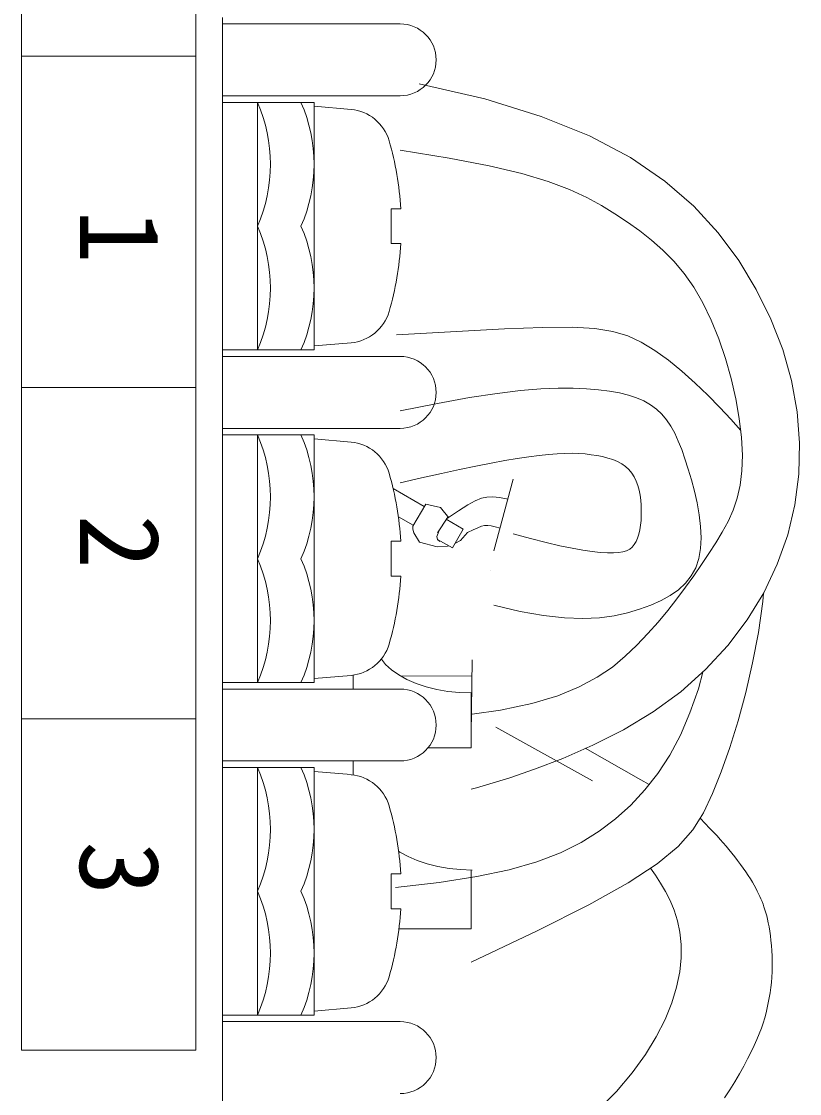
# Model space of a CAD drawing. Units: millimetres, scale not verified. Extents: x -63 to 62, y -56 to 57.
# Drawn here: x 17.439 to 21.008, y 13.411 to 18.33 of the extents above; entities that cross this region are included whole.
import ezdxf
from ezdxf.enums import TextEntityAlignment as Align

# ---------------------------------------------------------------- set-up
doc = ezdxf.new("R2010")
doc.units = ezdxf.units.MM
doc.header["$LTSCALE"] = 0.125
doc.layers.add('0-2_GAIKEI', color=1, linetype='Continuous', lineweight=18)
doc.styles.add('ＭＳ ゴシック', font='')
doc.styles.get('ＭＳ ゴシック').set_extended_font_data('MS Gothic')

msp = doc.modelspace()

# ---------------------------------------------------------------- linework, layer by layer
at = {"layer": '0-2_GAIKEI'}
for p, q in [((17.4388, 19.6905), (17.4388, 13.6105)), ((18.2388, 19.6905), (18.2388, 13.6105)), ((18.361, 11.8851), (18.361, 18.3191)), ((18.2388, 18.1705), (17.4388, 18.1705)), ((19.176, 17.9891), (18.361, 17.9891)), ((18.781, 17.9591), (18.361, 17.9591)), ((18.521, 16.8231), (18.521, 17.9591)), ((18.781, 16.8231), (18.781, 17.9591)), ((18.781, 17.9411), (18.9505, 17.9263)), ((19.176, 17.7391), (19.4, 17.7036)), ((19.4, 17.7036), (19.5842, 17.6679)), ((19.5842, 17.6679), (19.7341, 17.6319)), ((19.7341, 17.6319), (19.8551, 17.5958)), ((19.8551, 17.5958), (19.9528, 17.5593)), ((19.9528, 17.5593), (20.0326, 17.5224)), ((20.0326, 17.5224), (20.1, 17.4852)), ((19.134, 17.4711), (19.134, 17.3111)), ((19.1788, 17.4711), (19.134, 17.4711)), ((20.1, 17.4852), (20.1604, 17.4475)), ((20.1604, 17.4475), (20.2184, 17.4091)), ((20.2184, 17.4091), (20.2747, 17.3692)), ((20.2747, 17.3692), (20.329, 17.3267)), ((20.329, 17.3267), (20.3812, 17.2806)), ((19.1788, 17.3111), (19.134, 17.3111)), ((20.3812, 17.2806), (20.4311, 17.2299)), ((20.4311, 17.2299), (20.4784, 17.1734)), ((20.4784, 17.1734), (20.5229, 17.1103)), ((20.5229, 17.1103), (20.5644, 17.0394)), ((20.5644, 17.0394), (20.6028, 16.9603)), ((19.6543, 16.92), (19.8284, 16.9266)), ((19.8284, 16.9266), (19.9641, 16.9272)), ((19.9641, 16.9272), (20.0693, 16.9213)), ((20.6028, 16.9603), (20.6374, 16.8745)), ((19.1586, 16.8916), (19.4337, 16.9081)), ((19.4337, 16.9081), (19.6543, 16.92)), ((20.0693, 16.9213), (20.152, 16.9083)), ((20.152, 16.9083), (20.2202, 16.8875)), ((20.2202, 16.8875), (20.282, 16.8583)), ((20.6374, 16.8745), (20.6681, 16.7842)), ((18.781, 16.8411), (18.9505, 16.8559)), ((20.282, 16.8583), (20.3437, 16.8206)), ((18.781, 16.8231), (18.361, 16.8231)), ((19.176, 16.7931), (18.361, 16.7931)), ((20.3437, 16.8206), (20.406, 16.7756)), ((20.406, 16.7756), (20.4679, 16.7252)), ((20.6681, 16.7842), (20.6942, 16.6916)), ((20.4679, 16.7252), (20.5284, 16.6712)), ((20.6942, 16.6916), (20.7155, 16.5988)), ((18.2388, 16.6505), (17.4388, 16.6505)), ((19.6204, 16.6235), (19.7285, 16.6364)), ((19.7285, 16.6364), (19.821, 16.6439)), ((19.821, 16.6439), (19.9004, 16.6471)), ((19.9004, 16.6471), (19.9694, 16.6469)), ((19.9694, 16.6469), (20.0304, 16.6442)), ((20.0304, 16.6442), (20.0858, 16.6398)), ((20.0858, 16.6398), (20.1361, 16.6338)), ((20.1361, 16.6338), (20.1819, 16.6258)), ((20.5284, 16.6712), (20.5866, 16.6152)), ((19.176, 16.5431), (19.3467, 16.5778)), ((19.3467, 16.5778), (19.494, 16.6042)), ((19.494, 16.6042), (19.6204, 16.6235)), ((20.1819, 16.6258), (20.2232, 16.6158)), ((20.2232, 16.6158), (20.2605, 16.6036)), ((20.2605, 16.6036), (20.2941, 16.5889)), ((20.2941, 16.5889), (20.3242, 16.5716)), ((20.5866, 16.6152), (20.6416, 16.5592)), ((20.7155, 16.5988), (20.7314, 16.5079)), ((20.3242, 16.5716), (20.3513, 16.5515)), ((20.3513, 16.5515), (20.3755, 16.5284)), ((20.3755, 16.5284), (20.3973, 16.5023)), ((20.6416, 16.5592), (20.6923, 16.5049)), ((20.3973, 16.5023), (20.417, 16.473)), ((20.6923, 16.5049), (20.7378, 16.454)), ((20.7314, 16.5079), (20.7416, 16.4211)), ((19.176, 16.4631), (18.361, 16.4631)), ((18.781, 16.4331), (18.361, 16.4331)), ((18.521, 15.2971), (18.521, 16.4331)), ((18.781, 15.2971), (18.781, 16.4331)), ((20.417, 16.473), (20.435, 16.4405)), ((20.435, 16.4405), (20.4517, 16.4046)), ((18.781, 16.4151), (18.9505, 16.4003)), ((20.4517, 16.4046), (20.4673, 16.3655)), ((20.7416, 16.4211), (20.7457, 16.3406)), ((19.7131, 16.3252), (19.7653, 16.3332)), ((19.7653, 16.3332), (19.8127, 16.3394)), ((19.8127, 16.3394), (19.8558, 16.344)), ((19.8558, 16.344), (19.8952, 16.347)), ((19.8952, 16.347), (19.9312, 16.3486)), ((19.9312, 16.3486), (19.9644, 16.3488)), ((19.9644, 16.3488), (19.9953, 16.3478)), ((19.9953, 16.3478), (20.0243, 16.3457)), ((20.0243, 16.3457), (20.0519, 16.3425)), ((20.0519, 16.3425), (20.0785, 16.3385)), ((20.0785, 16.3385), (20.104, 16.3334)), ((20.104, 16.3334), (20.1283, 16.3271)), ((20.4673, 16.3655), (20.4822, 16.3228)), ((20.7457, 16.3406), (20.7433, 16.2679)), ((19.4476, 16.2739), (19.5234, 16.2898)), ((19.5234, 16.2898), (19.5927, 16.3036)), ((19.5927, 16.3036), (19.6557, 16.3153)), ((19.6557, 16.3153), (19.7131, 16.3252)), ((20.1283, 16.3271), (20.1512, 16.3196)), ((20.1512, 16.3196), (20.1725, 16.3106)), ((20.1725, 16.3106), (20.192, 16.3001)), ((20.192, 16.3001), (20.2096, 16.2879)), ((20.2096, 16.2879), (20.2251, 16.2739)), ((20.4822, 16.3228), (20.4969, 16.2767)), ((19.176, 16.2131), (19.2744, 16.2357)), ((19.2744, 16.2357), (19.3648, 16.2559)), ((19.3648, 16.2559), (19.4476, 16.2739)), ((20.2251, 16.2739), (20.2384, 16.258)), ((20.2384, 16.258), (20.2495, 16.2404)), ((20.2495, 16.2404), (20.2588, 16.2213)), ((20.4969, 16.2767), (20.5115, 16.2271)), ((20.7433, 16.2679), (20.7349, 16.2023)), ((19.1436, 16.1867), (19.2861, 16.1044)), ((19.6943, 16.2299), (19.6055, 15.9017)), ((20.2588, 16.2213), (20.2662, 16.2009)), ((20.2662, 16.2009), (20.272, 16.1794)), ((20.5115, 16.2271), (20.5253, 16.1749)), ((20.7349, 16.2023), (20.7211, 16.1426)), ((19.5482, 16.1425), (19.5201, 16.1308)), ((19.574, 16.1481), (19.5482, 16.1425)), ((19.6009, 16.1487), (19.574, 16.1481)), ((19.6321, 16.1453), (19.6009, 16.1487)), ((19.6709, 16.139), (19.6321, 16.1453)), ((20.272, 16.1794), (20.2763, 16.1571)), ((20.2763, 16.1571), (20.2793, 16.1342)), ((20.5253, 16.1749), (20.5375, 16.1213)), ((20.7211, 16.1426), (20.7025, 16.0876)), ((19.2338, 16.015), (19.2941, 16.1158)), ((19.2941, 16.1158), (19.3612, 16.0995)), ((19.3612, 16.0995), (19.3989, 16.0534)), ((19.4864, 16.1119), (19.4439, 16.0848)), ((19.5201, 16.1308), (19.4864, 16.1119)), ((20.2793, 16.1342), (20.2811, 16.1109)), ((20.2811, 16.1109), (20.282, 16.0874)), ((20.282, 16.0874), (20.2818, 16.064)), ((20.5375, 16.1213), (20.5473, 16.067)), ((20.7025, 16.0876), (20.6797, 16.0359)), ((19.1678, 16.0573), (19.2349, 16.0185)), ((19.3471, 15.9842), (19.3947, 16.0562)), ((19.3874, 16.0459), (19.4654, 16.0009)), ((19.4439, 16.0848), (19.3891, 16.0483)), ((20.2805, 16.041), (20.2782, 16.0188)), ((20.2818, 16.064), (20.2805, 16.041)), ((20.5473, 16.067), (20.5538, 16.0133)), ((19.2338, 16.0009), (19.2338, 16.015)), ((19.2383, 15.9837), (19.2338, 16.0009)), ((19.358, 16.0025), (19.3433, 15.9674)), ((19.4654, 16.0009), (19.4154, 15.9143)), ((19.5109, 15.998), (19.4844, 15.9851)), ((19.5318, 16.0074), (19.5109, 15.998)), ((19.5486, 16.0137), (19.5318, 16.0074)), ((19.5632, 16.0169), (19.5486, 16.0137)), ((19.5774, 16.0175), (19.5632, 16.0169)), ((19.5929, 16.0155), (19.5774, 16.0175)), ((19.6114, 16.0112), (19.5929, 16.0155)), ((19.6347, 16.0048), (19.6114, 16.0112)), ((20.2749, 15.9977), (20.2704, 15.9779)), ((20.2782, 16.0188), (20.2749, 15.9977)), ((20.5538, 16.0133), (20.5563, 15.9611)), ((20.6797, 16.0359), (20.6533, 15.9864)), ((19.134, 15.9451), (19.134, 15.7851)), ((19.1788, 15.9451), (19.134, 15.9451)), ((19.2383, 15.9837), (19.2652, 15.9404)), ((19.2652, 15.9404), (19.3452, 15.92)), ((19.3433, 15.9674), (19.3472, 15.9535)), ((19.347, 15.9538), (19.4154, 15.9143)), ((19.3472, 15.9535), (19.3578, 15.9434)), ((19.4527, 15.9488), (19.4269, 15.9342)), ((19.4844, 15.9851), (19.4527, 15.9488)), ((19.7741, 15.9579), (19.6943, 15.9799)), ((19.8454, 15.9396), (19.7741, 15.9579)), ((19.9087, 15.9248), (19.8454, 15.9396)), ((20.2579, 15.9438), (20.2499, 15.93)), ((20.2647, 15.9599), (20.2579, 15.9438)), ((20.2704, 15.9779), (20.2647, 15.9599)), ((20.5563, 15.9611), (20.554, 15.9115)), ((20.6533, 15.9864), (20.6239, 15.9378)), ((19.3452, 15.92), (19.3933, 15.9229)), ((19.398, 15.9243), (19.3933, 15.9229)), ((19.9646, 15.913), (19.9087, 15.9248)), ((20.0137, 15.9042), (19.9646, 15.913)), ((20.0566, 15.8979), (20.0137, 15.9042)), ((20.0939, 15.8939), (20.0566, 15.8979)), ((20.1261, 15.8918), (20.0939, 15.8939)), ((20.1539, 15.8916), (20.1261, 15.8918)), ((20.1776, 15.8931), (20.1539, 15.8916)), ((20.1977, 15.8964), (20.1776, 15.8931)), ((20.2145, 15.9017), (20.1977, 15.8964)), ((20.2286, 15.909), (20.2145, 15.9017)), ((20.2402, 15.9184), (20.2286, 15.909)), ((20.2499, 15.93), (20.2402, 15.9184)), ((20.554, 15.9115), (20.5459, 15.8654)), ((20.5922, 15.8889), (20.5585, 15.8386)), ((20.6239, 15.9378), (20.5922, 15.8889)), ((20.5459, 15.8654), (20.5315, 15.8237)), ((19.59, 15.8111), (19.5898, 15.8111)), ((20.5315, 15.8237), (20.5109, 15.7863)), ((20.5585, 15.8386), (20.5228, 15.7871)), ((19.1788, 15.7851), (19.134, 15.7851)), ((20.4844, 15.7528), (20.4523, 15.7229)), ((20.5109, 15.7863), (20.4844, 15.7528)), ((20.5228, 15.7871), (20.4852, 15.7345)), ((20.4149, 15.6964), (20.3725, 15.6728)), ((20.4523, 15.7229), (20.4149, 15.6964)), ((20.4852, 15.7345), (20.4453, 15.6814)), ((20.8436, 15.7093), (20.7678, 15.5848)), ((19.7262, 15.6229), (19.6055, 15.6517)), ((20.3255, 15.6518), (20.2741, 15.6332)), ((20.3725, 15.6728), (20.3255, 15.6518)), ((20.4453, 15.6814), (20.4032, 15.628)), ((19.8337, 15.6039), (19.7262, 15.6229)), ((19.9292, 15.5935), (19.8337, 15.6039)), ((20.0898, 15.5945), (20.0141, 15.5908)), ((20.1575, 15.6035), (20.0898, 15.5945)), ((20.2185, 15.6168), (20.1575, 15.6035)), ((20.2741, 15.6332), (20.2185, 15.6168)), ((20.4032, 15.628), (20.3586, 15.5746)), ((20.0141, 15.5908), (19.9292, 15.5935)), ((20.3586, 15.5746), (20.3115, 15.5215)), ((20.7678, 15.5848), (20.6788, 15.4668)), ((20.3115, 15.5215), (20.2617, 15.4692)), ((20.2617, 15.4692), (20.2086, 15.4178)), ((20.6788, 15.4668), (20.577, 15.3564)), ((19.109, 15.3802), (19.0895, 15.4046)), ((19.5068, 15.4018), (19.501, 15.0578)), ((20.2086, 15.4178), (20.1492, 15.3682)), ((19.1363, 15.3549), (19.109, 15.3802)), ((19.169, 15.3317), (19.1363, 15.3549)), ((20.1492, 15.3682), (20.08, 15.321)), ((20.577, 15.3564), (20.4628, 15.2546)), ((18.781, 15.3151), (18.9505, 15.3299)), ((18.961, 15.2671), (18.961, 15.3311)), ((19.2066, 15.3108), (19.169, 15.3317)), ((19.5055, 15.3255), (19.1762, 15.3277)), ((19.2487, 15.2926), (19.2066, 15.3108)), ((20.08, 15.321), (19.9976, 15.277)), ((20.5438, 15.2688), (20.5644, 15.3452)), ((18.781, 15.2971), (18.361, 15.2971)), ((19.176, 15.2671), (18.361, 15.2671)), ((19.2945, 15.2772), (19.2487, 15.2926)), ((19.3434, 15.2651), (19.2945, 15.2772)), ((19.3946, 15.2563), (19.3434, 15.2651)), ((19.4474, 15.2509), (19.3946, 15.2563)), ((19.501, 15.2491), (19.4474, 15.2509)), ((19.9976, 15.277), (19.8985, 15.2367)), ((20.4628, 15.2546), (20.3369, 15.1624)), ((20.5052, 15.1572), (20.5438, 15.2688)), ((19.501, 14.9971), (19.501, 15.2491)), ((19.7792, 15.201), (19.6363, 15.1705)), ((19.8985, 15.2367), (19.7792, 15.201)), ((19.6363, 15.1705), (19.5068, 15.1518)), ((20.3369, 15.1624), (20.2006, 15.0806)), ((20.4613, 15.0557), (20.5052, 15.1572)), ((18.2388, 15.1305), (17.4388, 15.1305)), ((19.6144, 15.0925), (20.0574, 14.8454)), ((20.2006, 15.0806), (20.0598, 15.0095)), ((20.412, 14.9635), (20.4613, 15.0557)), ((20.0598, 15.0095), (19.9213, 14.949)), ((19.3033, 14.9971), (19.501, 14.9971)), ((20.2801, 14.8513), (20.024, 14.9957)), ((20.3574, 14.8799), (20.412, 14.9635)), ((19.176, 14.9371), (18.361, 14.9371)), ((18.781, 14.9071), (18.361, 14.9071)), ((18.521, 13.7711), (18.521, 14.9071)), ((18.781, 13.7711), (18.781, 14.9071)), ((18.961, 14.8731), (18.961, 14.9371)), ((19.9213, 14.949), (19.7919, 14.8993)), ((18.781, 14.8891), (18.9505, 14.8743)), ((19.6784, 14.8602), (19.5875, 14.832)), ((19.7919, 14.8993), (19.6784, 14.8602)), ((20.2978, 14.804), (20.3574, 14.8799)), ((19.5261, 14.8145), (19.501, 14.8079)), ((19.5875, 14.832), (19.5261, 14.8145)), ((20.3173, 14.8288), (20.2801, 14.8513)), ((20.2332, 14.735), (20.2978, 14.804)), ((20.1636, 14.6723), (20.2332, 14.735)), ((20.0887, 14.6151), (20.1636, 14.6723)), ((20.518, 14.6207), (20.5515, 14.6743)), ((20.0058, 14.5631), (20.0887, 14.6151)), ((20.4503, 14.5443), (20.518, 14.6207)), ((19.9115, 14.5163), (20.0058, 14.5631)), ((19.1744, 14.5191), (19.1689, 14.523)), ((19.2121, 14.4982), (19.1744, 14.5191)), ((19.8025, 14.4747), (19.9115, 14.5163)), ((20.3546, 14.4654), (20.4503, 14.5443)), ((19.2541, 14.48), (19.2121, 14.4982)), ((19.2999, 14.4647), (19.2541, 14.48)), ((19.3488, 14.4525), (19.2999, 14.4647)), ((19.6757, 14.438), (19.8025, 14.4747)), ((20.2215, 14.3783), (20.3546, 14.4654)), ((19.134, 14.4191), (19.134, 14.2591)), ((19.1788, 14.4191), (19.134, 14.4191)), ((19.4, 14.4437), (19.3488, 14.4525)), ((19.4528, 14.4384), (19.4, 14.4437)), ((19.5065, 14.4366), (19.4528, 14.4384)), ((19.501, 14.1671), (19.501, 14.4368)), ((19.5277, 14.4063), (19.6757, 14.438)), ((20.3472, 14.4124), (20.3246, 14.4457)), ((19.1552, 14.357), (19.3553, 14.3793)), ((19.3553, 14.3793), (19.5277, 14.4063)), ((20.0413, 14.2777), (20.2215, 14.3783)), ((20.3701, 14.3767), (20.3472, 14.4124)), ((20.3926, 14.3384), (20.3701, 14.3767)), ((20.4137, 14.2971), (20.3926, 14.3384)), ((19.8043, 14.1581), (20.0413, 14.2777)), ((20.4324, 14.2525), (20.4137, 14.2971)), ((19.1788, 14.2591), (19.134, 14.2591)), ((20.4478, 14.2042), (20.4324, 14.2525)), ((20.4589, 14.152), (20.4478, 14.2042)), ((19.1704, 14.1671), (19.501, 14.1671)), ((19.501, 14.0139), (19.8043, 14.1581)), ((20.4649, 14.0954), (20.4589, 14.152)), ((20.4649, 14.0343), (20.4649, 14.0954)), ((20.4581, 13.969), (20.4649, 14.0343)), ((20.4439, 13.8996), (20.4581, 13.969)), ((20.4217, 13.8267), (20.4439, 13.8996)), ((20.3909, 13.7505), (20.4217, 13.8267)), ((18.781, 13.7891), (18.9505, 13.8039)), ((18.781, 13.7711), (18.361, 13.7711)), ((19.176, 13.7411), (18.361, 13.7411)), ((20.3507, 13.6714), (20.3909, 13.7505)), ((20.3006, 13.5897), (20.3507, 13.6714)), ((18.2388, 13.6105), (17.4388, 13.6105)), ((20.2399, 13.5057), (20.3006, 13.5897)), ((20.1676, 13.42), (20.2399, 13.5057)), ((20.0817, 13.334), (20.1676, 13.42))]:
    msp.add_line(p, q, dxfattribs=at)
at = {"layer": '0-2_GAIKEI', "color": 7}
for p, q in [((18.361, 18.3191), (18.361, 18.3491)), ((19.176, 18.3191), (18.361, 18.3191)), ((19.2634, 18.0441), (19.5643, 17.9748)), ((19.5643, 17.9748), (19.8233, 17.8948)), ((19.8233, 17.8948), (20.0445, 17.8047)), ((20.0445, 17.8047), (20.2321, 17.7054)), ((20.2321, 17.7054), (20.3901, 17.5978)), ((20.3901, 17.5978), (20.5228, 17.4827)), ((20.5228, 17.4827), (20.6343, 17.3609)), ((20.6343, 17.3609), (20.7286, 17.2333)), ((20.7286, 17.2333), (20.8092, 17.1007)), ((20.8092, 17.1007), (20.8765, 16.9641)), ((20.8765, 16.9641), (20.9303, 16.8244)), ((20.9303, 16.8244), (20.9703, 16.6826)), ((20.9703, 16.6826), (20.9962, 16.5395)), ((20.9962, 16.5395), (21.0077, 16.3962)), ((21.0077, 16.3962), (21.0046, 16.2536)), ((21.0046, 16.2536), (20.9866, 16.1126)), ((20.9866, 16.1126), (20.9535, 15.9742)), ((20.9535, 15.9742), (20.9057, 15.8395)), ((20.9057, 15.8395), (20.8436, 15.7093)), ((20.8388, 15.6688), (20.8422, 15.707)), ((20.8187, 15.5267), (20.8388, 15.6688)), ((20.7923, 15.3867), (20.8187, 15.5267)), ((20.7609, 15.2509), (20.7923, 15.3867)), ((20.7255, 15.1211), (20.7609, 15.2509)), ((20.6875, 14.9993), (20.7255, 15.1211)), ((20.648, 14.8874), (20.6875, 14.9993)), ((20.6082, 14.7874), (20.648, 14.8874)), ((20.5674, 14.6999), (20.6082, 14.7874)), ((20.5515, 14.6743), (20.5674, 14.6999)), ((20.5745, 14.6505), (20.5515, 14.6743)), ((20.5948, 14.6295), (20.5745, 14.6505)), ((20.6129, 14.6105), (20.5948, 14.6295)), ((20.6292, 14.5933), (20.6129, 14.6105)), ((20.644, 14.5772), (20.6292, 14.5933)), ((20.6579, 14.5617), (20.644, 14.5772)), ((20.6711, 14.5464), (20.6579, 14.5617)), ((20.6841, 14.5308), (20.6711, 14.5464)), ((20.6973, 14.5144), (20.6841, 14.5308)), ((20.7105, 14.4975), (20.6973, 14.5144)), ((20.7236, 14.4801), (20.7105, 14.4975)), ((20.7364, 14.4626), (20.7236, 14.4801)), ((20.7489, 14.4452), (20.7364, 14.4626)), ((20.7607, 14.428), (20.7489, 14.4452)), ((20.7719, 14.4114), (20.7607, 14.428)), ((20.7821, 14.3956), (20.7719, 14.4114)), ((20.7913, 14.3806), (20.7821, 14.3956)), ((20.7996, 14.3665), (20.7913, 14.3806)), ((20.807, 14.3531), (20.7996, 14.3665)), ((20.8137, 14.3403), (20.807, 14.3531)), ((20.8198, 14.3279), (20.8137, 14.3403)), ((20.8254, 14.3158), (20.8198, 14.3279)), ((20.8306, 14.3038), (20.8254, 14.3158)), ((20.8355, 14.2918), (20.8306, 14.3038)), ((20.8401, 14.2797), (20.8355, 14.2918)), ((20.8446, 14.2673), (20.8401, 14.2797)), ((20.8489, 14.2544), (20.8446, 14.2673)), ((20.853, 14.2408), (20.8489, 14.2544)), ((20.857, 14.2263), (20.853, 14.2408)), ((20.8607, 14.2108), (20.857, 14.2263)), ((20.8643, 14.1941), (20.8607, 14.2108)), ((20.8677, 14.176), (20.8643, 14.1941)), ((20.8709, 14.1564), (20.8677, 14.176)), ((20.8738, 14.1355), (20.8709, 14.1564)), ((20.8765, 14.1133), (20.8738, 14.1355)), ((20.8788, 14.0903), (20.8765, 14.1133)), ((20.8806, 14.0666), (20.8788, 14.0903)), ((20.8819, 14.0424), (20.8806, 14.0666)), ((20.8826, 14.0179), (20.8819, 14.0424)), ((20.882, 13.969), (20.8827, 13.9934)), ((20.8827, 13.9934), (20.8826, 14.0179)), ((20.8787, 13.9208), (20.8807, 13.9448)), ((20.8807, 13.9448), (20.882, 13.969)), ((20.8689, 13.8499), (20.8728, 13.8734)), ((20.8728, 13.8734), (20.8761, 13.897)), ((20.8761, 13.897), (20.8787, 13.9208)), ((20.8595, 13.8037), (20.8645, 13.8267)), ((20.8645, 13.8267), (20.8689, 13.8499)), ((20.8478, 13.758), (20.854, 13.7809)), ((20.854, 13.7809), (20.8595, 13.8037)), ((20.8326, 13.7108), (20.8407, 13.7347)), ((20.8407, 13.7347), (20.8478, 13.758)), ((20.8124, 13.6596), (20.8232, 13.6858)), ((20.8232, 13.6858), (20.8326, 13.7108)), ((20.7857, 13.6021), (20.7999, 13.6318)), ((20.7999, 13.6318), (20.8124, 13.6596)), ((20.7696, 13.5703), (20.7857, 13.6021)), ((20.732, 13.5017), (20.7517, 13.5367)), ((20.7517, 13.5367), (20.7696, 13.5703)), ((20.7107, 13.4655), (20.732, 13.5017)), ((20.6879, 13.4285), (20.7107, 13.4655)), ((20.6638, 13.3912), (20.6879, 13.4285))]:
    msp.add_line(p, q, dxfattribs=at)
at = {"layer": '0-2_GAIKEI'}
for centre, radius, start, end in [((19.176, 18.1541), 0.165, 270, 90), ((17.8789, 17.6751), 0.7021, 336.1414, 23.8586), ((18.0789, 17.6751), 0.7021, 336.1414, 23.8586), ((18.9331, 17.727), 0.2, 16.257, 85), ((17.781, 17.3911), 1.4, 3.2758, 16.257), ((17.8789, 17.1071), 0.7021, 336.1414, 23.8586), ((18.0789, 17.1071), 0.7021, 336.1414, 23.8586), ((17.781, 17.3911), 1.4, 343.743, 356.7242), ((18.9331, 17.0552), 0.2, 275, 343.743), ((19.176, 16.6281), 0.165, 270, 90), ((17.8789, 16.1491), 0.7021, 336.1414, 23.8586), ((18.0789, 16.1491), 0.7021, 336.1414, 23.8586), ((18.9331, 16.201), 0.2, 16.257, 85), ((17.781, 15.8651), 1.4, 3.2758, 16.257), ((17.8789, 15.5811), 0.7021, 336.1414, 23.8586), ((18.0789, 15.5811), 0.7021, 336.1414, 23.8586), ((17.781, 15.8651), 1.4, 343.743, 356.7242), ((18.9331, 15.5292), 0.2, 275, 343.743), ((19.176, 15.1021), 0.165, 270, 90), ((17.8789, 14.6231), 0.7021, 336.1414, 23.8586), ((18.0789, 14.6231), 0.7021, 336.1414, 23.8586), ((18.9331, 14.675), 0.2, 16.257, 85), ((17.781, 14.3391), 1.4, 3.2758, 16.257), ((17.8789, 14.0551), 0.7021, 336.1414, 23.8586), ((18.0789, 14.0551), 0.7021, 336.1414, 23.8586), ((17.781, 14.3391), 1.4, 343.743, 356.7242), ((18.9331, 14.0032), 0.2, 275, 343.743), ((19.176, 13.5761), 0.165, 270, 90)]:
    msp.add_arc(centre, radius, start, end, dxfattribs=at)

# ---------------------------------------------------------------- texts
at = {"layer": '0-2_GAIKEI', "color": 7, "style": 'ＭＳ ゴシック'}
for s, p in [('1', (17.5973, 17.4684)), ('2', (17.5973, 16.0684)), ('3', (17.5973, 14.5684))]:
    msp.add_text(s, height=0.3666, rotation=270, dxfattribs=at).set_placement(p, align=Align.BOTTOM_LEFT)

doc.saveas('drawing.dxf')
